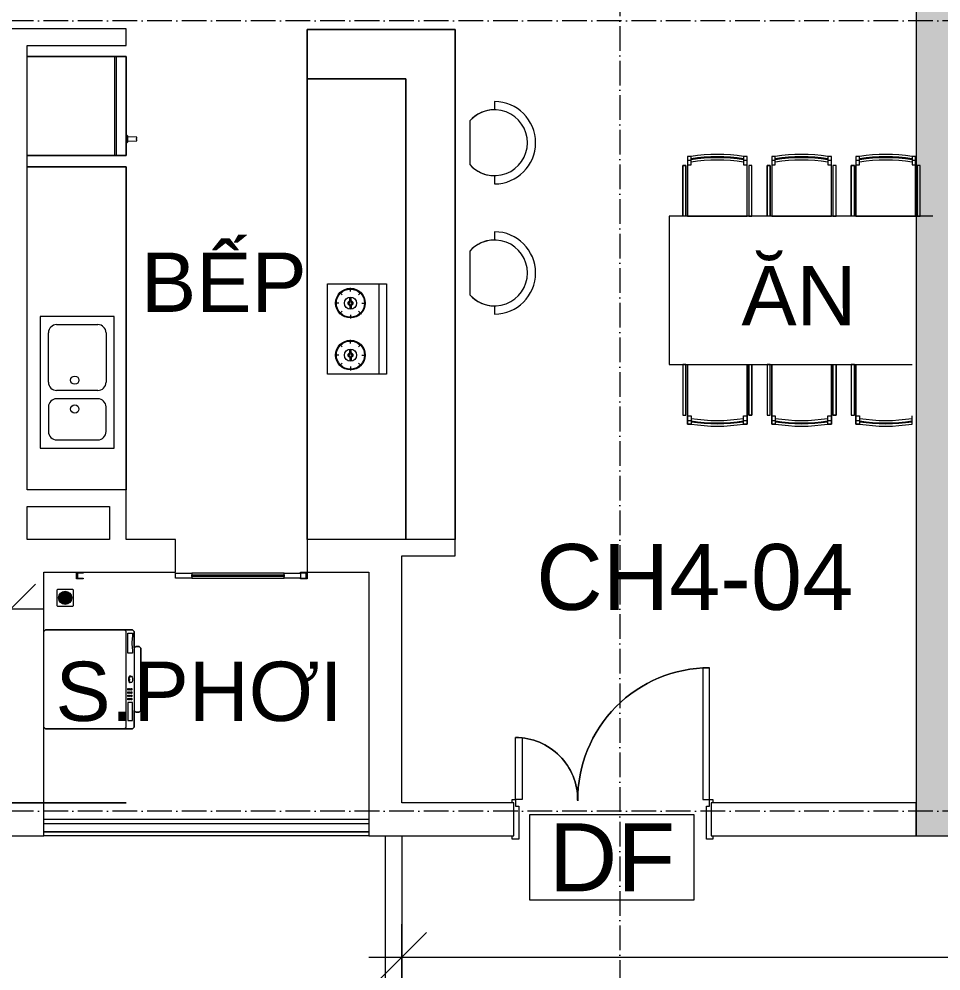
# Model space of a CAD drawing. Header units: millimetres. Extents: x -20215 to 101892, y -17414 to 45470.
# Drawn here: x -4149 to 1451, y 31979 to 37760 of the extents above; entities that cross this region are included whole.
import ezdxf
from ezdxf.enums import TextEntityAlignment as Align

# ---------------------------------------------------------------- set-up
doc = ezdxf.new("R2010")
doc.units = ezdxf.units.MM
doc.linetypes.add('Grid Line', pattern=[4.2, 3, -0.6, 0, -0.6])
for name, color, linetype, lineweight in [('CHU', 181, 'Continuous', 5), ('CUA', 31, 'Continuous', 9), ('DIM', 1, 'Continuous', 5), ('DIM-200', 1, 'Continuous', 5), ('NET THAY 1', 41, 'Continuous', 5), ('NET-CAT', 3, 'Continuous', 15), ('NET-THAY', 2, 'Continuous', 9), ('THIET BI', 44, 'Continuous', 5), ('THIET-BI', 44, 'Continuous', 5), ('TRUC', 225, 'Continuous', 5), ('X-COT HAM$0$LC.HA', 8, 'Continuous', 9), ('Y-GHI CHU PCCC$0$Z-CT1-GHI CHU TT$0$KI-HIEU', 6, 'Continuous', 13)]:
    doc.layers.add(name, color=color, linetype=linetype, lineweight=lineweight)
doc.styles.add('Arial_1', font='arial_0.ttf', dxfattribs={"height": 400})
doc.styles.add('Arial_5', font='arial_0.ttf', dxfattribs={"height": 400})
doc.styles.add('Arial_6', font='arial_0.ttf', dxfattribs={"height": 360})
doc.styles.add('Y-GHI CHU PCCC$0$Arial', font='arial_0.ttf')
doc.dimstyles.new('Diagonal_-_2mm_Arial', dxfattribs={"dimscale": 304.8, "dimtxt": 408.10376, "dimasz": 0.984252, "dimexe": 0.656168, "dimexo": 4.593176, "dimgap": 0.098425, "dimtad": 1, "dimdec": 0, "dimzin": 0, "dimdsep": 46, "dimtxsty": 'Arial_1', "dimblk1": 'OBLIQUE', "dimblk2": 'OBLIQUE', "dimsah": 1, "dimcen": 0.09, "dimdle": 0.656168, "dimazin": 0, "dimtfac": 1, "dimtdec": 4, "dimtix": 1, "dimtmove": 0, "dimatfit": 3, "dimfxl": 0, "dimtvp": 1, "dimtolj": 1, "dimtzin": 0, "dimlwd": 9, "dimlwe": 9, "dimarcsym": 0})

# ---------------------------------------------------------------- blocks, each defined once
blk = doc.blocks.new('ALC1807-ASCENT PLAZA-KET CAU_rvt-1-MẶT BẰNG TẦNG 4')
at = {"layer": 'X-COT HAM$0$LC.HA'}
h = blk.add_hatch(color=256, dxfattribs=at)
h.dxf.hatch_style = 1
h.paths.add_polyline_path([(1700.5, 42599.9), (1300.5, 42599.9), (1300.5, 32799.9), (1700.5, 32799.9)])
at = {"ltscale": 1000}
blk.add_lwpolyline([(1700.5, 42599.9), (1300.5, 42599.9), (1300.5, 32799.9), (1700.5, 32799.9)], close=True, dxfattribs=at)
blk = doc.blocks.new('CUA VAO CAN HO - Type 1-V24-MẶT BẰNG TẦNG 4')
at = {"layer": 'CUA', "lineweight": 5}
for p, q in [((-508.5, 97.7), (-508.5, 117.7)), ((-508.5, 117.7), (-468.5, 117.7)), ((-468.5, 117.7), (-468.5, 97.7)), ((671.5, 117.7), (711.5, 117.7)), ((671.5, 97.7), (671.5, 117.7)), ((711.5, 117.7), (711.5, 97.7)), ((-508.5, -122.3), (-508.5, -102.3)), ((-488.5, -102.3), (-488.5, -122.3)), ((691.5, -122.3), (691.5, -102.3)), ((711.5, -102.3), (711.5, -122.3)), ((-488.5, -122.3), (-508.5, -122.3)), ((711.5, -122.3), (691.5, -122.3))]:
    blk.add_line(p, q, dxfattribs=at)
at = {"layer": 'CUA'}
for p, q in [((-447.5, -122.3), (-487.5, -122.3)), ((-487.5, -122.3), (-487.5, -922.3)), ((-447.5, -922.3), (-447.5, -122.3)), ((650.5, -122.3), (690.5, -122.3)), ((650.5, -499.3), (650.5, -122.3)), ((690.5, -122.3), (690.5, -499.3)), ((690.5, -499.3), (650.5, -499.3)), ((-487.5, -922.3), (-447.5, -922.3))]:
    blk.add_line(p, q, dxfattribs=at)
at = {"layer": 'CUA', "lineweight": 5}
for centre, radius, start, end in [((-487.5, -122.3), 800, 270, 0.5), ((690.5, -122.3), 377, 179.5, 270)]:
    blk.add_arc(centre, radius, start, end, dxfattribs=at)
blk = doc.blocks.new('CUA SAN PHOI LUA1 - CUA SAN PHOI LUA 800-1383718-MẶT BẰNG TẦNG 4')
at = {"layer": 'CUA'}
for p, q in [((-400, 140), (-360, 140)), ((-400, 100), (-400, 140)), ((-395, 135), (-395, 105)), ((-360, 135), (-395, 135)), ((-360, 140), (-360, 135)), ((-360, 135), (-260, 135)), ((-360, 105), (-360, 135)), ((-260, 135), (-260, 105)), ((300, 135), (-260, 135)), ((-260, 125), (300, 125)), ((-260, 115), (-260, 125)), ((300, 135), (400, 135)), ((300, 105), (300, 135)), ((300, 125), (300, 115)), ((400, 135), (400, 105)), ((960, 140), (1000, 140)), ((960, 135), (960, 140)), ((995, 135), (960, 135)), ((995, 105), (995, 135)), ((1000, 140), (1000, 100)), ((-360, 100), (-400, 100)), ((-395, 105), (-360, 105)), ((-260, 105), (-360, 105)), ((-360, 105), (-360, 100)), ((300, 115), (-260, 115)), ((-260, 105), (300, 105)), ((400, 105), (300, 105)), ((960, 105), (995, 105)), ((960, 100), (960, 105))]:
    blk.add_line(p, q, dxfattribs=at)
blk = doc.blocks.new('X-TU LANH - X-TU LANH-V27-MẶT BẰNG TẦNG 4')
at = {"layer": 'THIET BI'}
for p, q in [((-300, 0), (-300, -600)), ((-300, -600), (-300, 0)), ((300, -600), (300, 0)), ((300, 0), (300, -600)), ((300, -530), (-300, -530)), ((300, -540), (-300, -540)), ((-300, -600), (300, -600)), ((300, -600), (-300, -600)), ((-222.5, -600), (-217.5, -610)), ((-217.5, -610), (-182.5, -610)), ((-212.5, -610), (-210.5, -665)), ((-189.5, -665), (-187.5, -610)), ((-182.5, -610), (-177.5, -600)), ((-210.5, -665), (-205.2, -665)), ((-194.8, -665), (-189.5, -665))]:
    blk.add_line(p, q, dxfattribs=at)
blk.add_arc((-200, -667.2), 5.66, 22.40182, 157.59821, dxfattribs=at)
blk = doc.blocks.new('X-BEP - X-BEP-1365728-MẶT BẰNG TẦNG 4')
at = {"layer": 'THIET BI'}
for p, q in [((1963.2, 0), (0, 0)), ((0, 0), (0, -600)), ((0, 0), (1963.2, 0)), ((0, -600), (0, 0)), ((908.9, -71.5), (908.9, -521.5)), ((1708.9, -71.5), (908.9, -71.5)), ((1708.9, -521.5), (1708.9, -71.5)), ((958.9, -421.5), (958.9, -171.5)), ((1008.9, -121.5), (1308.9, -121.5)), ((1358.9, -171.5), (1358.9, -421.5)), ((1408.9, -171.5), (1408.9, -421.5)), ((1608.9, -121.5), (1458.9, -121.5)), ((1658.9, -421.5), (1658.9, -171.5)), ((1308.9, -471.5), (1008.9, -471.5)), ((1458.9, -471.5), (1608.9, -471.5)), ((908.9, -521.5), (1708.9, -521.5))]:
    blk.add_line(p, q, dxfattribs=at)
for centre in [(1296.4, -311.5), (1471.4, -311.5)]:
    blk.add_circle(centre, 25, dxfattribs=at)
for centre, start, end in [((1008.9, -171.5), 90, 180), ((1308.9, -171.5), 360, 90), ((1458.9, -171.5), 90, 180), ((1608.9, -171.5), 0, 90), ((1008.9, -421.5), 180, 270), ((1308.9, -421.5), 270, 0), ((1458.9, -421.5), 180, 270), ((1608.9, -421.5), 270, 0)]:
    blk.add_arc(centre, 50, start, end, dxfattribs=at)
blk = doc.blocks.new('X-BEP - X-BEP-1365729-MẶT BẰNG TẦNG 4')
at = {"layer": 'THIET BI'}
for p, q in [((2796.6, 0), (0, 0)), ((0, 0), (0, -600)), ((0, 0), (2796.6, 0)), ((0, -600), (0, 0)), ((1245.2, -117.4), (1794.3, -117.4)), ((1245.2, -475.7), (1245.2, -117.4)), ((1794.3, -162.4), (1245.2, -162.4)), ((1794.3, -117.4), (1794.3, -475.7)), ((1312.4, -287.3), (1295.8, -270.7)), ((1362, -266.8), (1362, -243.3)), ((1411.6, -287.3), (1428.2, -270.7)), ((1627.8, -287.3), (1611.3, -270.7)), ((1677.5, -266.8), (1677.5, -243.3)), ((1727.1, -287.3), (1743.6, -270.7)), ((1291.8, -336.9), (1268.4, -336.9)), ((1347.9, -332.9), (1325.3, -332.9)), ((1347.9, -341), (1325.3, -341)), ((1376.1, -332.9), (1398.7, -332.9)), ((1376.1, -341), (1398.7, -341)), ((1432.2, -336.9), (1455.6, -336.9)), ((1607.3, -336.9), (1583.8, -336.9)), ((1663.3, -332.9), (1640.8, -332.9)), ((1663.3, -341), (1640.8, -341)), ((1691.6, -332.9), (1714.1, -332.9)), ((1691.6, -341), (1714.1, -341)), ((1747.6, -336.9), (1771.1, -336.9)), ((1312.4, -386.6), (1295.8, -403.1)), ((1411.6, -386.6), (1428.2, -403.1)), ((1627.8, -386.6), (1611.3, -403.1)), ((1727.1, -386.6), (1743.6, -403.1)), ((1362, -407.1), (1362, -430.5)), ((1677.5, -407.1), (1677.5, -430.5)), ((1794.3, -475.7), (1245.2, -475.7)), ((0, -600), (2796.6, -600)), ((2796.6, -600), (0, -600))]:
    blk.add_line(p, q, dxfattribs=at)
for centre, radius in [((1362, -336.9), 90), ((1362, -336.9), 85.5), ((1677.5, -336.9), 90), ((1677.5, -336.9), 85.5), ((1362, -336.9), 36.9), ((1362, -336.9), 14.7), ((1362, -336.9), 8.24), ((1677.5, -336.9), 36.9), ((1677.5, -336.9), 14.7), ((1677.5, -336.9), 8.24)]:
    blk.add_circle(centre, radius, dxfattribs=at)
blk = doc.blocks.new('X-BAN AN 4 GHE2 - X-BAN AN 6 GHE-1305712-MẶT BẰNG TẦNG 4')
at = {"layer": 'THIET BI'}
for p, q in [((132, 362.7), (110.2, 362.7)), ((110.2, 362.7), (110.2, 0)), ((110.2, 362.7), (110.2, 0)), ((132, 362.7), (110.2, 362.7)), ((132, 327.9), (132, 362.7)), ((472.9, 362.7), (451.1, 362.7)), ((451.1, 362.7), (451.1, 327.9)), ((472.9, 362.7), (451.1, 362.7)), ((472.9, 0), (472.9, 362.7)), ((472.9, 0), (472.9, 362.7)), ((643.6, 362.7), (621.8, 362.7)), ((621.8, 362.7), (621.8, 0)), ((621.8, 362.7), (621.8, 0)), ((643.6, 362.7), (621.8, 362.7)), ((643.6, 327.9), (643.6, 362.7)), ((984.5, 362.7), (962.7, 362.7)), ((962.7, 362.7), (962.7, 327.9)), ((984.5, 362.7), (962.7, 362.7)), ((984.5, 0), (984.5, 362.7)), ((984.5, 0), (984.5, 362.7)), ((1155.2, 362.7), (1133.4, 362.7)), ((1133.4, 362.7), (1133.4, 0)), ((1133.4, 362.7), (1133.4, 0)), ((1155.2, 362.7), (1133.4, 362.7)), ((1155.2, 327.9), (1155.2, 362.7)), ((1496.1, 362.7), (1474.3, 362.7)), ((1474.3, 362.7), (1474.3, 327.9)), ((1496.1, 362.7), (1474.3, 362.7)), ((1496.1, 0), (1496.1, 362.7)), ((1496.1, 0), (1496.1, 362.7)), ((81.9, 308.5), (81.9, 0)), ((100.8, 308.5), (81.9, 308.5)), ((81.9, 308.5), (100.8, 308.5)), ((81.9, 0), (81.9, 308.5)), ((100.8, 0), (100.8, 308.5)), ((100.8, 308.5), (100.8, 0)), ((110.2, 340.9), (132, 340.9)), ((110.2, 311.9), (132, 311.9)), ((132, 311.9), (132, 327.9)), ((451.1, 340.9), (472.9, 340.9)), ((451.1, 327.9), (451.1, 311.9)), ((451.1, 311.9), (472.9, 311.9)), ((501.2, 308.5), (482.3, 308.5)), ((482.3, 308.5), (482.3, 0)), ((482.3, 308.5), (482.3, 0)), ((501.2, 308.5), (482.3, 308.5)), ((501.2, 0), (501.2, 308.5)), ((501.2, 0), (501.2, 308.5)), ((612.4, 308.5), (593.5, 308.5)), ((593.5, 308.5), (593.5, 0)), ((593.5, 308.5), (612.4, 308.5)), ((593.5, 0), (593.5, 308.5)), ((612.4, 0), (612.4, 308.5)), ((612.4, 308.5), (612.4, 0)), ((621.8, 340.9), (643.6, 340.9)), ((621.8, 311.9), (643.6, 311.9)), ((643.6, 311.9), (643.6, 327.9)), ((962.7, 340.9), (984.5, 340.9)), ((962.7, 327.9), (962.7, 311.9)), ((962.7, 311.9), (984.5, 311.9)), ((1012.8, 308.5), (993.9, 308.5)), ((993.9, 308.5), (993.9, 0)), ((993.9, 308.5), (993.9, 0)), ((1012.8, 308.5), (993.9, 308.5)), ((1012.8, 0), (1012.8, 308.5)), ((1012.8, 0), (1012.8, 308.5)), ((1124, 308.5), (1105.1, 308.5)), ((1105.1, 308.5), (1105.1, 0)), ((1105.1, 308.5), (1124, 308.5)), ((1105.1, 0), (1105.1, 308.5)), ((1124, 0), (1124, 308.5)), ((1124, 308.5), (1124, 0)), ((1133.4, 340.9), (1155.2, 340.9)), ((1133.4, 311.9), (1155.2, 311.9)), ((1155.2, 311.9), (1155.2, 327.9)), ((1474.3, 340.9), (1496.1, 340.9)), ((1474.3, 327.9), (1474.3, 311.9)), ((1474.3, 311.9), (1496.1, 311.9)), ((1524.4, 308.5), (1505.5, 308.5)), ((1505.5, 308.5), (1505.5, 0)), ((1505.5, 308.5), (1505.5, 0)), ((1524.4, 308.5), (1505.5, 308.5)), ((1524.4, 0), (1524.4, 308.5)), ((1524.4, 0), (1524.4, 308.5)), ((81.9, 0), (0, 0)), ((0, 0), (0, -900)), ((0, 0), (0, -900)), ((1600, 0), (0, 0)), ((100.8, 0), (81.9, 0)), ((110.2, 0), (100.8, 0)), ((110.2, 0), (472.9, 0)), ((482.3, 0), (472.9, 0)), ((482.3, 0), (501.2, 0)), ((593.5, 0), (501.2, 0)), ((612.4, 0), (593.5, 0)), ((621.8, 0), (612.4, 0)), ((621.8, 0), (984.5, 0)), ((993.9, 0), (984.5, 0)), ((993.9, 0), (1012.8, 0)), ((1105.1, 0), (1012.8, 0)), ((1124, 0), (1105.1, 0)), ((1133.4, 0), (1124, 0)), ((1133.4, 0), (1496.1, 0)), ((1505.5, 0), (1496.1, 0)), ((1505.5, 0), (1524.4, 0)), ((1600, 0), (1524.4, 0)), ((0, -900), (81.9, -900)), ((0, -900), (1475, -900)), ((81.9, -900), (81.9, -1208.5)), ((100.8, -900), (81.9, -900)), ((81.9, -900), (81.9, -1208.5)), ((100.8, -1208.5), (100.8, -900)), ((100.8, -900), (110.2, -900)), ((100.8, -1208.5), (100.8, -900)), ((110.2, -900), (110.2, -1262.7)), ((110.2, -900), (472.9, -900)), ((110.2, -1262.7), (110.2, -900)), ((472.9, -1262.7), (472.9, -900)), ((472.9, -900), (482.3, -900)), ((472.9, -900), (472.9, -1262.7)), ((482.3, -900), (482.3, -1208.5)), ((482.3, -900), (501.2, -900)), ((482.3, -1208.5), (482.3, -900)), ((501.2, -1208.5), (501.2, -900)), ((501.2, -900), (593.5, -900)), ((501.2, -900), (501.2, -1208.5)), ((593.5, -900), (593.5, -1208.5)), ((612.4, -900), (593.5, -900)), ((593.5, -900), (593.5, -1208.5)), ((612.4, -1208.5), (612.4, -900)), ((612.4, -900), (621.8, -900)), ((612.4, -1208.5), (612.4, -900)), ((621.8, -900), (621.8, -1262.7)), ((621.8, -900), (984.5, -900)), ((621.8, -1262.7), (621.8, -900)), ((984.5, -1262.7), (984.5, -900)), ((984.5, -900), (993.9, -900)), ((984.5, -900), (984.5, -1262.7)), ((993.9, -900), (993.9, -1208.5)), ((993.9, -900), (1012.8, -900)), ((993.9, -1208.5), (993.9, -900)), ((1012.8, -1208.5), (1012.8, -900)), ((1012.8, -900), (1105.1, -900)), ((1012.8, -900), (1012.8, -1208.5)), ((1105.1, -900), (1105.1, -1208.5)), ((1124, -900), (1105.1, -900)), ((1105.1, -900), (1105.1, -1208.5)), ((1124, -1208.5), (1124, -900)), ((1124, -900), (1133.4, -900)), ((1124, -1208.5), (1124, -900)), ((1133.4, -900), (1133.4, -1262.7)), ((1133.4, -900), (1475, -900)), ((1133.4, -1262.7), (1133.4, -900)), ((81.9, -1208.5), (100.8, -1208.5)), ((81.9, -1208.5), (100.8, -1208.5)), ((110.2, -1211.9), (132, -1211.9)), ((132, -1211.9), (132, -1227.9)), ((451.1, -1211.9), (472.9, -1211.9)), ((451.1, -1227.9), (451.1, -1211.9)), ((482.3, -1208.5), (501.2, -1208.5)), ((501.2, -1208.5), (482.3, -1208.5)), ((593.5, -1208.5), (612.4, -1208.5)), ((593.5, -1208.5), (612.4, -1208.5)), ((621.8, -1211.9), (643.6, -1211.9)), ((643.6, -1211.9), (643.6, -1227.9)), ((962.7, -1211.9), (984.5, -1211.9)), ((962.7, -1227.9), (962.7, -1211.9)), ((993.9, -1208.5), (1012.8, -1208.5)), ((1012.8, -1208.5), (993.9, -1208.5)), ((1105.1, -1208.5), (1124, -1208.5)), ((1105.1, -1208.5), (1124, -1208.5)), ((1133.4, -1211.9), (1155.2, -1211.9)), ((1155.2, -1211.9), (1155.2, -1227.9)), ((1474.3, -1227.9), (1474.3, -1211.9)), ((110.2, -1240.9), (132, -1240.9)), ((110.2, -1262.7), (132, -1262.7)), ((132, -1262.7), (110.2, -1262.7)), ((132, -1227.9), (132, -1262.7)), ((451.1, -1262.7), (451.1, -1227.9)), ((451.1, -1240.9), (472.9, -1240.9)), ((451.1, -1262.7), (472.9, -1262.7)), ((472.9, -1262.7), (451.1, -1262.7)), ((621.8, -1240.9), (643.6, -1240.9)), ((621.8, -1262.7), (643.6, -1262.7)), ((643.6, -1262.7), (621.8, -1262.7)), ((643.6, -1227.9), (643.6, -1262.7)), ((962.7, -1262.7), (962.7, -1227.9)), ((962.7, -1240.9), (984.5, -1240.9)), ((962.7, -1262.7), (984.5, -1262.7)), ((984.5, -1262.7), (962.7, -1262.7)), ((1133.4, -1240.9), (1155.2, -1240.9)), ((1133.4, -1262.7), (1155.2, -1262.7)), ((1155.2, -1262.7), (1133.4, -1262.7)), ((1155.2, -1227.9), (1155.2, -1262.7)), ((1474.3, -1262.7), (1474.3, -1227.9))]:
    blk.add_line(p, q, dxfattribs=at)
for centre, radius, start, end in [((291.5, -638.1), 1013.4, 80.94073, 99.05927), ((291.5, -638.1), 1013.4, 80.94073, 99.05927), ((291.5, -638.1), 998.9, 80.80804, 99.19196), ((291.5, -658.2), 1013.4, 80.94073, 99.05927), ((803.1, -638.1), 1013.4, 80.94073, 99.05927), ((803.1, -638.1), 1013.4, 80.94073, 99.05927), ((803.1, -638.1), 998.9, 80.80804, 99.19196), ((803.1, -658.2), 1013.4, 80.94073, 99.05927), ((1314.7, -638.1), 1013.4, 80.94073, 99.05927), ((1314.7, -638.1), 1013.4, 80.94073, 99.05927), ((1314.7, -638.1), 998.9, 80.80804, 99.19196), ((1314.7, -658.2), 1013.4, 80.94073, 99.05927), ((291.5, -658.2), 998.9, 80.80804, 99.19196), ((803.1, -658.2), 998.9, 80.80804, 99.19196), ((1314.7, -658.2), 998.9, 80.80804, 99.19196), ((291.5, -241.8), 998.9, 260.80804, 279.19196), ((291.5, -241.8), 1013.4, 260.94073, 279.05927), ((291.5, -261.9), 998.9, 260.80804, 279.19196), ((291.5, -261.9), 1013.4, 260.94073, 279.05927), ((291.5, -261.9), 1013.4, 260.94073, 279.05927), ((803.1, -241.8), 998.9, 260.80804, 279.19196), ((803.1, -241.8), 1013.4, 260.94073, 279.05927), ((803.1, -261.9), 998.9, 260.80804, 279.19196), ((803.1, -261.9), 1013.4, 260.94073, 279.05927), ((803.1, -261.9), 1013.4, 260.94073, 279.05927), ((1314.7, -241.8), 998.9, 260.80804, 279.19196), ((1314.7, -241.8), 1013.4, 260.94073, 279.05927), ((1314.7, -261.9), 998.9, 260.80804, 279.19196), ((1314.7, -261.9), 1013.4, 260.94073, 279.05927), ((1314.7, -261.9), 1013.4, 260.94073, 279.05927)]:
    blk.add_arc(centre, radius, start, end, dxfattribs=at)
blk = doc.blocks.new('X-GHE BAR - X-GHE BAR-1305631-MẶT BẰNG TẦNG 4')
at = {"layer": 'THIET BI'}
for p, q in [((-250, -250), (-200, -250)), ((-250, -250), (-200, -250)), ((200, -250), (250, -250)), ((200, -250), (250, -250)), ((-132.3, -400), (132.3, -400)), ((-132.3, -400), (132.3, -400))]:
    blk.add_line(p, q, dxfattribs=at)
for radius, start, end in [(250, 0, 180), (250, 0, 180), (200, 311.40962, 228.59038), (200, 180, 228.59038), (200, 311.40962, 0)]:
    blk.add_arc((0, -250), radius, start, end, dxfattribs=at)
blk = doc.blocks.new('X-GHE BAR_0001 - X-BAR-1305706-MẶT BẰNG TẦNG 4')
at = {"layer": 'THIET BI'}
for p, q in [((0, 0), (-900, 0)), ((-900, 0), (-900, -300)), ((-900, -300), (-900, 0)), ((-900, 0), (0, 0)), ((0, -3096.7), (0, 0)), ((0, 0), (0, -3096.7)), ((-900, -300), (-300, -300)), ((-300, -300), (-900, -300)), ((-300, -300), (-300, -3096.7)), ((-300, -3096.7), (-300, -300))]:
    blk.add_line(p, q, dxfattribs=at)
blk = doc.blocks.new('X-MAY GIAT - X-MAY GIAT-V28-MẶT BẰNG TẦNG 4')
at = {"layer": 'THIET BI'}
for p, q in [((-290, 0), (-300, -10)), ((-300, -10), (-290, 0)), ((300, -10), (290, 0)), ((290, 0), (300, -10)), ((-300, -10), (-300, -540)), ((-300, -540), (-300, -10)), ((300, -540), (300, -10)), ((300, -10), (300, -540)), ((-300, -490), (-290, -500)), ((-290, -500), (290, -500)), ((-250, -510), (-250, -540)), ((-140, -510), (-250, -510)), ((-140, -540), (-140, -510)), ((0, -520), (0, -525)), ((160, -510), (280, -510)), ((160, -540), (160, -510)), ((280, -510), (280, -540)), ((290, -500), (300, -490)), ((-300, -540), (-290, -550)), ((-290, -550), (-300, -540)), ((-290, -550), (-190, -550)), ((-190, -550), (-290, -550)), ((-250, -540), (-140, -540)), ((-190, -550), (-200, -560)), ((-200, -560), (-190, -550)), ((-200, -560), (-200, -580)), ((-200, -580), (-200, -560)), ((190, -550), (-190, -550)), ((-20, -530), (-20, -525)), ((20, -530), (20, -525)), ((180, -540), (160, -540)), ((200, -560), (190, -550)), ((190, -550), (290, -550)), ((190, -550), (200, -560)), ((290, -550), (190, -550)), ((200, -580), (200, -560)), ((200, -560), (200, -580)), ((280, -540), (260, -540)), ((290, -550), (300, -540)), ((300, -540), (290, -550)), ((-200, -580), (-190, -590)), ((-190, -590), (-200, -580)), ((-190, -590), (190, -590)), ((190, -590), (-190, -590)), ((190, -590), (200, -580)), ((200, -580), (190, -590))]:
    blk.add_line(p, q, dxfattribs=at)
blk.add_arc((220, -697.5), 162.5, 75.74997, 104.25003, dxfattribs=at)
for centre, major_axis in [((-120, -512.5), (5, 0)), ((-120, -522.5), (5, 0)), ((-100, -512.5), (5, 0)), ((-100, -522.5), (5, 0)), ((-80, -512.5), (5, 0)), ((-80, -522.5), (5, 0)), ((-60, -512.5), (-5, 0)), ((-60, -522.5), (-5, 0)), ((0, -530), (-20, 0)), ((-120, -532.5), (5, 0)), ((-100, -532.5), (5, 0)), ((-80, -532.5), (5, 0)), ((-60, -532.5), (-5, 0))]:
    blk.add_ellipse(centre, major_axis=major_axis, ratio=0.5, dxfattribs=at)
blk.add_ellipse((0, -525), major_axis=(-20, 0), ratio=0.5, start_param=3.141593, end_param=6.283185, dxfattribs=at)
blk = doc.blocks.new('X-PHEU - X-PHEU-1365544-MẶT BẰNG TẦNG 4')
at = {"layer": 'THIET-BI'}
for p, q in [((25, -29), (25, -121)), ((121, -25), (29, -25)), ((47.5, -51.8), (47.5, -98.2)), ((52.5, -103.1), (52.5, -46.9)), ((57.5, -43.5), (57.5, -106.5)), ((62.5, -108.8), (62.5, -41.2)), ((67.5, -39.8), (67.5, -110.2)), ((72.5, -71.9), (72.5, -39.1)), ((77.5, -39.1), (77.5, -71.9)), ((82.5, -110.2), (82.5, -39.8)), ((87.5, -41.2), (87.5, -108.8)), ((92.5, -106.5), (92.5, -43.5)), ((97.5, -46.9), (97.5, -103.1)), ((102.5, -98.2), (102.5, -51.8)), ((125, -121), (125, -29)), ((42.5, -90.5), (42.5, -59.5)), ((72.5, -110.9), (72.5, -78.1)), ((77.5, -78.1), (77.5, -110.9)), ((107.5, -59.5), (107.5, -90.5)), ((29, -125), (121, -125))]:
    blk.add_line(p, q, dxfattribs=at)
blk.add_circle((75, -75), 40, dxfattribs=at)
for centre, radius, start, end in [((29, -29), 4, 90, 180), ((75, -75), 36, 139.80824, 154.52563), ((75, -75), 36, 119.0853, 128.68219), ((75, -75), 36, 102.0247, 110.31751), ((75, -75), 36, 90, 93.98208), ((75, -75), 36, 86.01792, 90), ((75, -75), 36, 69.68249, 77.9753), ((75, -75), 36, 51.31781, 60.9147), ((75, -75), 36, 25.47437, 40.19176), ((121, -29), 4, 0, 90), ((75, -75), 36, 205.47437, 220.19176), ((75, -75), 36, 231.31781, 240.9147), ((75, -75), 36, 249.68249, 257.9753), ((75, -75), 4, 128.68219, 231.31781), ((75, -75), 36, 266.01792, 270), ((75, -75), 36, 270, 273.98208), ((75, -75), 4, 308.68219, 51.31781), ((75, -75), 36, 282.0247, 290.31751), ((75, -75), 36, 299.0853, 308.68219), ((75, -75), 36, 319.80824, 334.52563), ((29, -121), 4, 180, 270), ((121, -121), 4, 270, 0)]:
    blk.add_arc(centre, radius, start, end, dxfattribs=at)
blk = doc.blocks.new('Top Rail Type - Top Rail_Internal_-1771635-MẶT BẰNG TẦNG 4')
at = {"layer": 'NET THAY 1'}
for p, q in [((-3999.5, 32874.9), (-2024.5, 32874.9)), ((-2024.5, 32824.9), (-3999.5, 32824.9))]:
    blk.add_line(p, q, dxfattribs=at)
blk = doc.blocks.new('Top Rail Type - Top Rail_Internal_-V71-MẶT BẰNG TẦNG 4')
at = {"layer": 'NET THAY 1'}
for p, q in [((-3999.5, 32874.9), (-2024.5, 32874.9)), ((-3999.5, 32824.9), (-2024.5, 32824.9))]:
    blk.add_line(p, q, dxfattribs=at)
blk = doc.blocks.new('DIMBLOCK49-MẶT BẰNG TẦNG 4')
at = {"layer": 'DIM-200', "lineweight": 9, "transparency": 16777216}
for p, q in [((-8299.5, 32990.6), (-8299.5, 34378.4)), ((-4199.5, 33199.9), (-4199.5, 34378.4)), ((-8299.5, 34178.4), (-8149.5, 34328.4)), ((-4199.5, 34178.4), (-4049.5, 34328.4)), ((-8499.5, 34178.4), (-3999.5, 34178.4)), ((-8299.5, 34178.4), (-8449.5, 34028.4)), ((-8299.5, 34178.4), (-8299.5, 32990.6)), ((-4199.5, 34178.4), (-4349.5, 34028.4)), ((-4199.5, 34178.4), (-4199.5, 33199.9))]:
    blk.add_line(p, q, dxfattribs=at)
at = {"layer": 'DIM-200', "color": 0, "lineweight": 9, "transparency": 16777216, "insert": (-6864.8, 34727.7), "char_height": 400, "width": 1476.708, "attachment_point": 1, "line_spacing_factor": 0.941778, "style": 'Arial_1'}
blk.add_mtext('4100', dxfattribs=at)
blk = doc.blocks.new('_Oblique')
at = {"color": 0, "linetype": 'ByBlock', "lineweight": -2}
blk.add_line((-0.5, -0.5), (0.5, 0.5), dxfattribs=at)
blk = doc.blocks.new('DIMBLOCK50-MẶT BẰNG TẦNG 4')
at = {"layer": 'DIM-200', "lineweight": 9, "transparency": 16777216}
for p, q in [((-4687, 32799.9), (-4687, 36099.9)), ((-4687, 35899.9), (-4837, 36049.9)), ((-5377.5, 35899.9), (-4487, 35899.9)), ((-4687, 35899.9), (-5377.5, 35899.9)), ((-4687, 35899.9), (-4537, 35749.9)), ((-4687, 32999.9), (-4837, 33149.9)), ((-3499.1, 32999.9), (-4887, 32999.9)), ((-4687, 32999.9), (-4537, 32849.9)), ((-4687, 32999.9), (-3499.1, 32999.9))]:
    blk.add_line(p, q, dxfattribs=at)
at = {"layer": 'DIM-200', "color": 0, "lineweight": 9, "transparency": 16777216, "insert": (-5236.3, 33834.6), "char_height": 400, "width": 1476.708, "attachment_point": 1, "rotation": 90, "line_spacing_factor": 0.941778, "style": 'Arial_1'}
blk.add_mtext('2900', dxfattribs=at)
blk = doc.blocks.new('DIMBLOCK55-MẶT BẰNG TẦNG 4')
at = {"layer": 'DIM-200', "lineweight": 9, "transparency": 16777216}
for p, q in [((28200.5, 32689.9), (28200.5, 31862.4)), ((28200.5, 32062.4), (28200.5, 32689.9)), ((-1824.5, 30874.5), (-1824.5, 32262.4)), ((-1824.5, 32062.4), (-1674.5, 32212.4)), ((28200.5, 32062.4), (28350.5, 32212.4)), ((-2024.5, 32062.4), (28200.5, 32062.4)), ((-1824.5, 32062.4), (-1974.5, 31912.4)), ((-1824.5, 32062.4), (-1824.5, 30874.5)), ((28200.5, 32062.4), (28050.5, 31912.4))]:
    blk.add_line(p, q, dxfattribs=at)
at = {"layer": 'DIM-200', "color": 0, "lineweight": 9, "transparency": 16777216, "insert": (12418.9, 32611.7), "char_height": 400, "width": 1845.885, "attachment_point": 1, "line_spacing_factor": 0.941778, "style": 'Arial_1'}
blk.add_mtext('30025', dxfattribs=at)
blk = doc.blocks.new('CUA VAO CAN HO - Type 1-V37-MẶT BẰNG TẦNG 4')
at = {"layer": 'CUA'}
for p, q in [((-487.5, 922.3), (-447.5, 922.3)), ((-487.5, 122.3), (-487.5, 922.3)), ((-447.5, 922.3), (-447.5, 122.3)), ((650.5, 499.3), (650.5, 122.3)), ((690.5, 499.3), (650.5, 499.3)), ((690.5, 122.3), (690.5, 499.3)), ((-447.5, 122.3), (-487.5, 122.3)), ((650.5, 122.3), (690.5, 122.3))]:
    blk.add_line(p, q, dxfattribs=at)
at = {"layer": 'CUA', "lineweight": 5}
for p, q in [((-488.5, 122.3), (-508.5, 122.3)), ((-508.5, 122.3), (-508.5, 102.3)), ((-488.5, 81.3), (-488.5, 122.3)), ((711.5, 122.3), (691.5, 122.3)), ((691.5, 122.3), (691.5, 81.3)), ((711.5, 102.3), (711.5, 122.3)), ((-468.5, 81.3), (-488.5, 81.3)), ((-468.5, -117.7), (-468.5, 81.3)), ((691.5, 81.3), (671.5, 81.3)), ((671.5, 81.3), (671.5, -117.7)), ((-508.5, -97.7), (-508.5, -117.7)), ((711.5, -117.7), (711.5, -97.7)), ((-508.5, -117.7), (-468.5, -117.7)), ((671.5, -117.7), (711.5, -117.7))]:
    blk.add_line(p, q, dxfattribs=at)
for centre, radius, start, end in [((-487.5, 122.3), 800, 359.5, 90), ((690.5, 122.3), 377, 90, 180.5)]:
    blk.add_arc(centre, radius, start, end, dxfattribs=at)
blk = doc.blocks.new('Y-GHI CHU PCCC$0$A$C67775D76')
at = {"color": 8, "ltscale": 30}
blk.add_lwpolyline([(-266.7, -137.5), (266.7, -137.5), (266.7, 137.5), (-266.7, 137.5)], close=True, dxfattribs=at)
at = {"color": 8, "style": 'Y-GHI CHU PCCC$0$Arial'}
blk.add_text('DF', height=220, dxfattribs=at).set_placement((0, 0), align=Align.MIDDLE_CENTER)

msp = doc.modelspace()

# ---------------------------------------------------------------- linework, layer by layer
at = {"layer": 'NET-CAT'}
for p, q in [((-3499.5, 37699.9), (-4299.5, 37699.9)), ((-3499.5, 37599.9), (-3499.5, 37699.9)), ((-4099.5, 37599.9), (-3499.5, 37599.9)), ((-4099.5, 34899.9), (-4099.5, 37599.9)), ((-3499.5, 34899.9), (-4099.5, 34899.9)), ((-3499.5, 34599.9), (-3499.5, 34899.9)), ((-4099.5, 34799.9), (-3599.5, 34799.9)), ((-4099.5, 34599.9), (-4099.5, 34799.9)), ((-3599.5, 34799.9), (-3599.5, 34599.9)), ((-3599.5, 34599.9), (-4099.5, 34599.9)), ((-3199.5, 34599.9), (-3499.5, 34599.9)), ((-3199.5, 34399.9), (-3199.5, 34599.9)), ((-1499.5, 34599.9), (-2399.5, 34599.9)), ((-2399.5, 34599.9), (-2399.5, 34399.9)), ((-1499.5, 34499.9), (-1499.5, 34599.9)), ((-1824.5, 32999.9), (-1824.5, 34499.9)), ((-1824.5, 34499.9), (-1499.5, 34499.9)), ((-3999.5, 32799.9), (-3999.5, 34399.9)), ((-3999.5, 34399.9), (-3199.5, 34399.9)), ((-2399.5, 34399.9), (-2024.5, 34399.9)), ((-2024.5, 34399.9), (-2024.5, 32799.9)), ((-1144.5, 32999.9), (-1824.5, 32999.9)), ((-1144.5, 32799.9), (-1144.5, 32999.9)), ((1300.5, 32999.9), (55.5, 32999.9)), ((55.5, 32999.9), (55.5, 32799.9)), ((1300.5, 32799.9), (1300.5, 32999.9)), ((-6149.5, 32799.9), (-3999.5, 32799.9)), ((-2024.5, 32799.9), (-1144.5, 32799.9)), ((55.5, 32799.9), (1300.5, 32799.9))]:
    msp.add_line(p, q, dxfattribs=at)
at = {"layer": 'NET-THAY'}
for p, q in [((-3999.5, 32899.9), (-2024.5, 32899.9)), ((-2024.5, 32799.9), (-3999.5, 32799.9)), ((-1924.5, 31299.9), (-1924.5, 32799.9)), ((-1824.5, 32799.9), (-1824.5, 31299.9))]:
    msp.add_line(p, q, dxfattribs=at)
at = {"layer": 'TRUC', "linetype": 'Grid Line', "ltscale": 50}
for p, q in [((-499.5, 43599.9), (-499.5, -4500.1)), ((43000.5, 37749.9), (-12092.4, 37749.9)), ((43000.5, 32949.9), (-12092.4, 32949.9))]:
    msp.add_line(p, q, dxfattribs=at)

# ---------------------------------------------------------------- block references
at = {"layer": 'CUA', "rotation": 180}
for name, p in [('CUA SAN PHOI LUA1 - CUA SAN PHOI LUA 800-1383718-MẶT BẰNG TẦNG 4', (-2799.5, 34499.9)), ('CUA VAO CAN HO - Type 1-V24-MẶT BẰNG TẦNG 4', (-443, 32897.7))]:
    msp.add_blockref(name, p, dxfattribs=at)
at = {"layer": 'CUA', "xscale": -1}
msp.add_blockref('CUA VAO CAN HO - Type 1-V37-MẶT BẰNG TẦNG 4', (-443, 32897.7), dxfattribs=at)
at = {"layer": 'NET THAY 1'}
for name in ['Top Rail Type - Top Rail_Internal_-1771635-MẶT BẰNG TẦNG 4', 'Top Rail Type - Top Rail_Internal_-V71-MẶT BẰNG TẦNG 4']:
    msp.add_blockref(name, (0, 0), dxfattribs=at)
at = {"layer": 'NET-CAT', "lineweight": 5}
msp.add_blockref('ALC1807-ASCENT PLAZA-KET CAU_rvt-1-MẶT BẰNG TẦNG 4', (0, 0), dxfattribs=at)
at = {"layer": 'THIET BI'}
for name, p in [('X-GHE BAR_0001 - X-BAR-1305706-MẶT BẰNG TẦNG 4', (-1499.5, 37696.6)), ('X-BAN AN 4 GHE2 - X-BAN AN 6 GHE-1305712-MẶT BẰNG TẦNG 4', (-199.5, 36562.8))]:
    msp.add_blockref(name, p, dxfattribs=at)
for name, p, rotation in [('X-TU LANH - X-TU LANH-V27-MẶT BẰNG TẦNG 4', (-4099.5, 37231.5), 89.9999999999999), ('X-BEP - X-BEP-1365729-MẶT BẰNG TẦNG 4', (-1799.5, 37396.6), 269.9999999999997), ('X-GHE BAR - X-GHE BAR-1305631-MẶT BẰNG TẦNG 4', (-1011.6, 37008.8), 269.9999999999997), ('X-BEP - X-BEP-1365728-MẶT BẰNG TẦNG 4', (-3499.5, 36863.1), 269.9999999999993), ('X-GHE BAR - X-GHE BAR-1305631-MẶT BẰNG TẦNG 4', (-1011.6, 36217.9), 269.9999999999997), ('X-MAY GIAT - X-MAY GIAT-V28-MẶT BẰNG TẦNG 4', (-3999.5, 33749.9), 89.99999999999955)]:
    msp.add_blockref(name, p, dxfattribs=dict(at, rotation=rotation))
at = {"layer": 'THIET-BI'}
msp.add_blockref('X-PHEU - X-PHEU-1365544-MẶT BẰNG TẦNG 4', (-3944.5, 34319.9), dxfattribs=at)
at = {"layer": 'Y-GHI CHU PCCC$0$Z-CT1-GHI CHU TT$0$KI-HIEU', "color": 8, "xscale": 1.875, "yscale": 1.875, "zscale": 1.875}
msp.add_blockref('Y-GHI CHU PCCC$0$A$C67775D76', (-548, 32669.3), dxfattribs=at)

# ---------------------------------------------------------------- texts
at = {"layer": 'CHU', "color": 7, "attachment_point": 3, "line_spacing_factor": 0.936439}
for s, insert, char_height, width, style in [('\\pt2540.0016,5079.9996,7620.0012,10159.9992,12700.0008,15239.9988,17780.0004,20319.9984,22860,25400.0016,27939.9996,30480.0012,33019.9992,35560.0008,38099.9988,40640.0004,43179.9984,45720,48260.0016,50799.9996,53340.0012,55879.9992,58420.0008,60959.9988,63500.0004,66039.9984,68580,71120.0016,73659.9996,76200.0012,78739.9992,81280.0008;BẾP', (-2402.3, 36341.5), 360, 1001.92, 'Arial_6'), ('\\pt2540.0016,5079.9996,7620.0012,10159.9992,12700.0008,15239.9988,17780.0004,20319.9984,22860,25400.0016,27939.9996,30480.0012,33019.9992,35560.0008,38099.9988,40640.0004,43179.9984,45720,48260.0016,50799.9996,53340.0012,55879.9992,58420.0008,60959.9988,63500.0004,66039.9984,68580,71120.0016,73659.9996,76200.0012,78739.9992,81280.0008;ĂN', (937.2, 36260.1), 360, 694.88, 'Arial_6'), ('\\pt2540,5080,7620,10160,12700,15240,17780,20320,22860,25400,27940,30480,33020,35560,38100,40640,43180,45720,48260,50800,53340,55880,58420,60960,63500,66040,68580,71120,73660,76200,78740,81280;CH4-04', (917.6, 34571.8), 400, 1977.58, 'Arial_5'), ('\\pt2540.0016,5079.9996,7620.0012,10159.9992,12700.0008,15239.9988,17780.0004,20319.9984,22860,25400.0016,27939.9996,30480.0012,33019.9992,35560.0008,38099.9988,40640.0004,43179.9984,45720,48260.0016,50799.9996,53340.0012,55879.9992,58420.0008,60959.9988,63500.0004,66039.9984,68580,71120.0016,73659.9996,76200.0012,78739.9992,81280.0008;S.PHƠI', (-2183.9, 33857.3), 360, 1710.94, 'Arial_6')]:
    msp.add_mtext(s, dxfattribs=dict(at, insert=insert, char_height=char_height, width=width, style=style))

# ---------------------------------------------------------------- dimensions: what is measured, and where the dimension line sits
at = {"layer": 'DIM', "lineweight": 9}
dim = msp.add_linear_dim(base=(-4687, 35899.9), p1=(-4899.1, 32999.9), p2=(-6777.5, 35899.9), angle=90, dimstyle='Diagonal_-_2mm_Arial', override={"dimpost": '<>', "dimfxl": 3455.238652}, dxfattribs=at)
dim.commit()
dim.dimension.update_dxf_attribs({"geometry": 'DIMBLOCK50-MẶT BẰNG TẦNG 4', "text_midpoint": (-4921.2, 34449.9)})
for base, p1, p2, override, picture, middle in [((-4199.5, 34178.4), (-8299.5, 34390.6), (-4199.5, 34599.9), {"dimpost": '<>', "dimfxl": 4105.342694}, 'DIMBLOCK49-MẶT BẰNG TẦNG 4', (-6249.5, 34412.7)), ((28200.5, 32062.4), (-1824.5, 32274.5), (28200.5, 31289.9), {"dimpost": '<>', "dimfxl": 30041.139016}, 'DIMBLOCK55-MẶT BẰNG TẦNG 4', (13188, 32296.8))]:
    dim = msp.add_linear_dim(base=base, p1=p1, p2=p2, dimstyle='Diagonal_-_2mm_Arial', override=override, dxfattribs=at)
    dim.commit()
    dim.dimension.update_dxf_attribs({"geometry": picture, "text_midpoint": middle})

doc.saveas('drawing.dxf')
